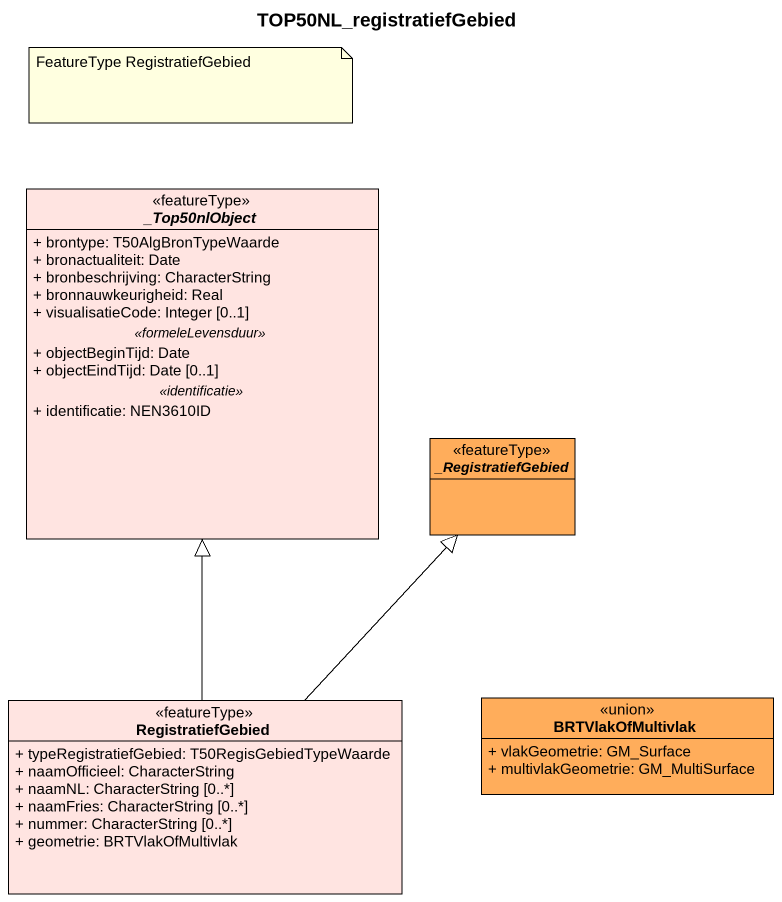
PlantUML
@startuml
title TOP50NL_registratiefGebied
hide circle
hide empty members
skinparam classAttributeIconSize 0
abstract class "_Top50nlObject" as Top50nlObject <<featureType>> #FFE4E1 {
  + brontype: T50AlgBronTypeWaarde
  + bronactualiteit: Date
  + bronbeschrijving: CharacterString
  + bronnauwkeurigheid: Real
  + visualisatieCode: Integer [0..1]
  .. <<formeleLevensduur>> ..
  + objectBeginTijd: Date
  + objectEindTijd: Date [0..1]
  .. <<identificatie>> ..
  + identificatie: NEN3610ID
}
abstract class "_RegistratiefGebied" as RegistratiefGebied <<featureType>> #FFAD5B
class "RegistratiefGebied" as RegistratiefGebied_2 <<featureType>> #FFE4E1 {
  + typeRegistratiefGebied: T50RegisGebiedTypeWaarde
  + naamOfficieel: CharacterString
  + naamNL: CharacterString [0..*]
  + naamFries: CharacterString [0..*]
  + nummer: CharacterString [0..*]
  + geometrie: BRTVlakOfMultivlak
}
class BRTVlakOfMultivlak <<union>> #FFAD5B {
  + vlakGeometrie: GM_Surface
  + multivlakGeometrie: GM_MultiSurface
}
RegistratiefGebied_2 -up-|> Top50nlObject
RegistratiefGebied_2 -up-|> RegistratiefGebied
note as N1
  FeatureType RegistratiefGebied
end note
@enduml
